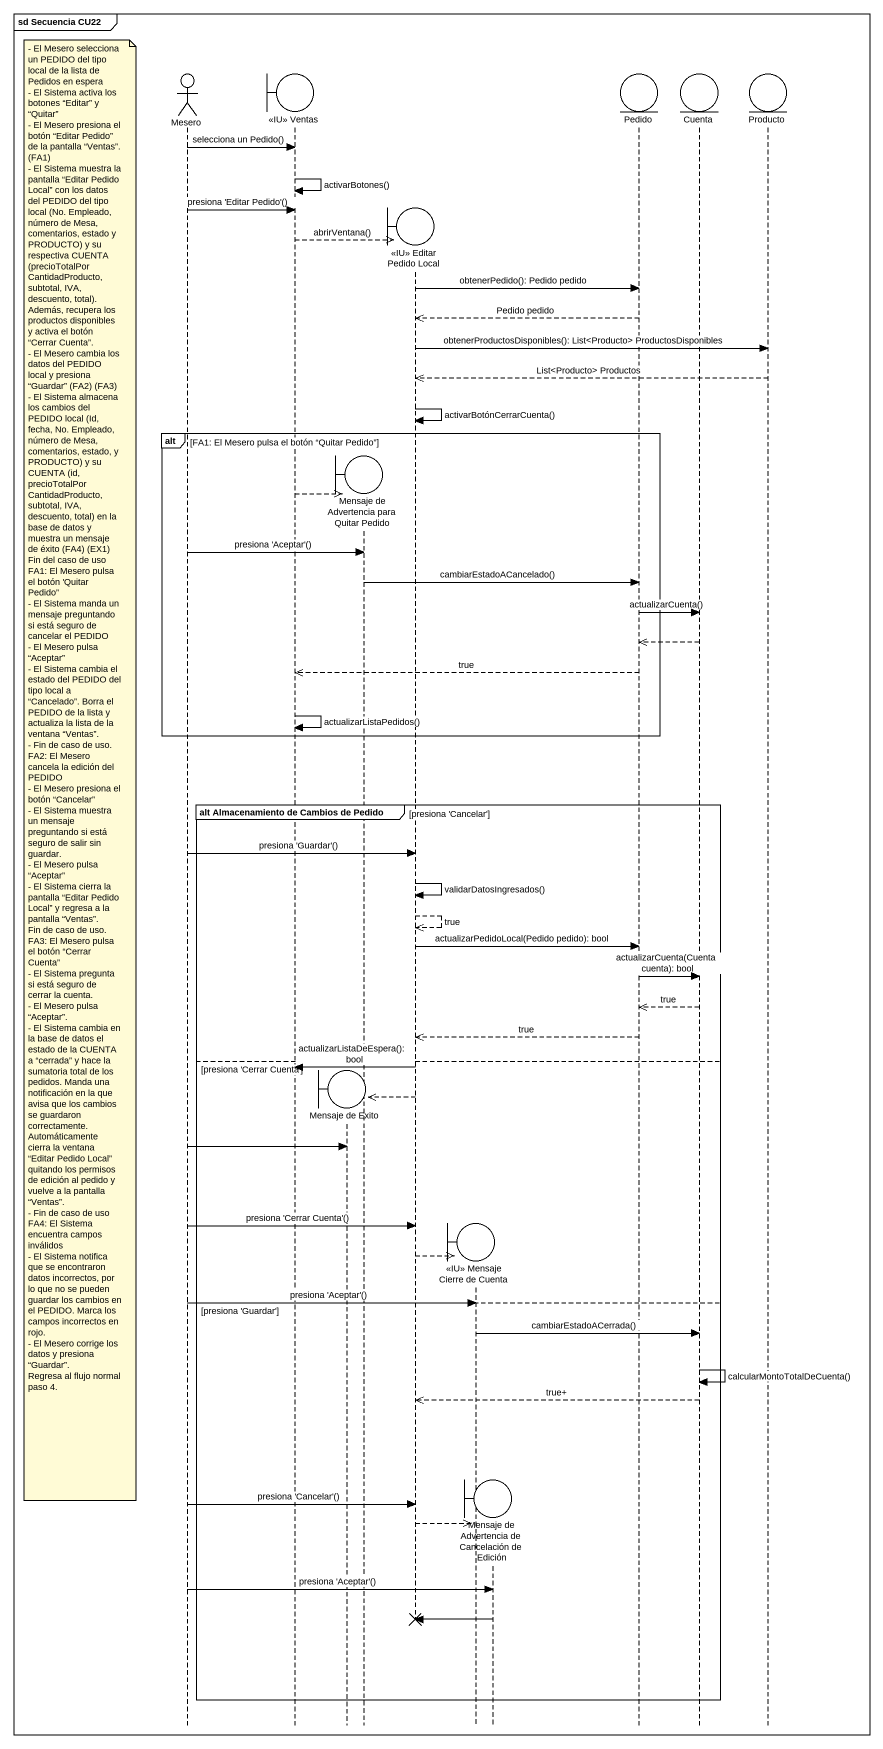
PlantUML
@startuml
mainframe sd Secuencia CU22
hide footbox
actor Mesero
boundary "<<IU>> Ventas" as IU_Ventas
boundary "Mensaje de Exito" as Mensaje_de_Exito
boundary "Mensaje de Advertencia para Quitar Pedido" as Mensaje_de_Advertencia_para
boundary "<<IU>> Editar Pedido Local" as IU_Editar_Pedido_Local
boundary "<<IU>> Mensaje Cierre de Cuenta" as IU_Mensaje_Cierre_de_Cuenta
boundary "Mensaje de Advertencia de Cancelación de Edición" as Mensaje_de_Advertencia_de
entity Pedido
entity Cuenta
entity Producto

Mesero -> IU_Ventas : selecciona un Pedido()
IU_Ventas -> IU_Ventas : activarBotones()
Mesero -> IU_Ventas : presiona 'Editar Pedido'()
IU_Ventas -->> IU_Editar_Pedido_Local ** : abrirVentana()
IU_Editar_Pedido_Local -> Pedido : obtenerPedido(): Pedido pedido
Pedido -->> IU_Editar_Pedido_Local : Pedido pedido
IU_Editar_Pedido_Local -> Producto : obtenerProductosDisponibles(): List<Producto> ProductosDisponibles
Producto -->> IU_Editar_Pedido_Local : List<Producto> Productos
IU_Editar_Pedido_Local -> IU_Editar_Pedido_Local : activarBotónCerrarCuenta()
alt FA1: El Mesero pulsa el botón “Quitar Pedido”
  IU_Ventas -->> Mensaje_de_Advertencia_para **
  Mesero -> Mensaje_de_Advertencia_para : presiona 'Aceptar'()
  Mensaje_de_Advertencia_para -> Pedido : cambiarEstadoACancelado()
  Pedido -> Cuenta : actualizarCuenta()
  Cuenta -->> Pedido
  Pedido -->> IU_Ventas : true
  IU_Ventas -> IU_Ventas : actualizarListaPedidos()
end
note left of Mesero
  - El Mesero selecciona un PEDIDO del tipo local de la lista de Pedidos en espera
  - El Sistema activa los botones “Editar” y “Quitar”
  - El Mesero presiona el botón “Editar Pedido” de la pantalla “Ventas”. (FA1)
  - El Sistema muestra la pantalla “Editar Pedido Local” con los datos del PEDIDO del tipo local (No. Empleado, número de Mesa, comentarios, estado y PRODUCTO) y su respectiva CUENTA (precioTotalPorCantidadProducto, subtotal, IVA, descuento, total). Además, recupera los productos disponibles y activa el botón “Cerrar Cuenta”.
  - El Mesero cambia los datos del PEDIDO local y presiona “Guardar” (FA2) (FA3)
  - El Sistema almacena los cambios del PEDIDO local (Id, fecha, No. Empleado, número de Mesa, comentarios, estado, y PRODUCTO) y su CUENTA (id, precioTotalPorCantidadProducto, subtotal, IVA, descuento, total) en la base de datos y muestra un mensaje de éxito (FA4) (EX1)
  Fin del caso de uso
  FA1: El Mesero pulsa el botón 'Quitar Pedido”
  - El Sistema manda un mensaje preguntando si está seguro de cancelar el PEDIDO
  - El Mesero pulsa “Aceptar”
  - El Sistema cambia el estado del PEDIDO del tipo local a “Cancelado”. Borra el PEDIDO de la lista y actualiza la lista de la ventana “Ventas”.
  - Fin de caso de uso.
  FA2: El Mesero cancela la edición del PEDIDO
  - El Mesero presiona el botón “Cancelar”
  - El Sistema muestra un mensaje preguntando si está seguro de salir sin guardar.
  - El Mesero pulsa “Aceptar”
  - El Sistema cierra la pantalla “Editar Pedido Local” y regresa a la pantalla “Ventas”.
  Fin de caso de uso.
  FA3: El Mesero pulsa el botón “Cerrar Cuenta”
  - El Sistema pregunta si está seguro de cerrar la cuenta.
  - El Mesero pulsa “Aceptar”.
  - El Sistema cambia en la base de datos el estado de la CUENTA a “cerrada” y hace la sumatoria total de los pedidos. Manda una notificación en la que avisa que los cambios se guardaron correctamente. Automáticamente cierra la ventana “Editar Pedido Local” quitando los permisos de edición al pedido y vuelve a la pantalla “Ventas”.
  - Fin de caso de uso
  FA4: El Sistema encuentra campos inválidos
  - El Sistema notifica que se encontraron datos incorrectos, por lo que no se pueden guardar los cambios en el PEDIDO. Marca los campos incorrectos en rojo.
  - El Mesero corrige los datos y presiona “Guardar”.
  Regresa al flujo normal paso 4.
end note
group alt Almacenamiento de Cambios de Pedido [presiona 'Cancelar']
  Mesero -> IU_Editar_Pedido_Local : presiona 'Guardar'()
  IU_Editar_Pedido_Local -> IU_Editar_Pedido_Local : validarDatosIngresados()
  IU_Editar_Pedido_Local -->> IU_Editar_Pedido_Local : true
  IU_Editar_Pedido_Local -> Pedido : actualizarPedidoLocal(Pedido pedido): bool
  Pedido -> Cuenta : actualizarCuenta(Cuenta cuenta): bool
  Cuenta -->> Pedido : true
  Pedido -->> IU_Editar_Pedido_Local : true
else presiona 'Cerrar Cuenta'
  IU_Editar_Pedido_Local -> IU_Ventas : actualizarListaDeEspera(): bool
  IU_Editar_Pedido_Local -->> Mensaje_de_Exito **
  Mesero -> Mensaje_de_Exito
  Mesero -> IU_Editar_Pedido_Local : presiona 'Cerrar Cuenta'()
  IU_Editar_Pedido_Local -->> IU_Mensaje_Cierre_de_Cuenta **
else presiona 'Guardar'
  Mesero -> IU_Mensaje_Cierre_de_Cuenta : presiona 'Aceptar'()
  IU_Mensaje_Cierre_de_Cuenta -> Cuenta : cambiarEstadoACerrada()
  Cuenta -> Cuenta : calcularMontoTotalDeCuenta()
  Cuenta -->> IU_Editar_Pedido_Local : true+
  Mesero -> IU_Editar_Pedido_Local : presiona 'Cancelar'()
  IU_Editar_Pedido_Local -->> Mensaje_de_Advertencia_de **
  Mesero -> Mensaje_de_Advertencia_de : presiona 'Aceptar'()
  Mensaje_de_Advertencia_de -> IU_Editar_Pedido_Local !!
end
@enduml
